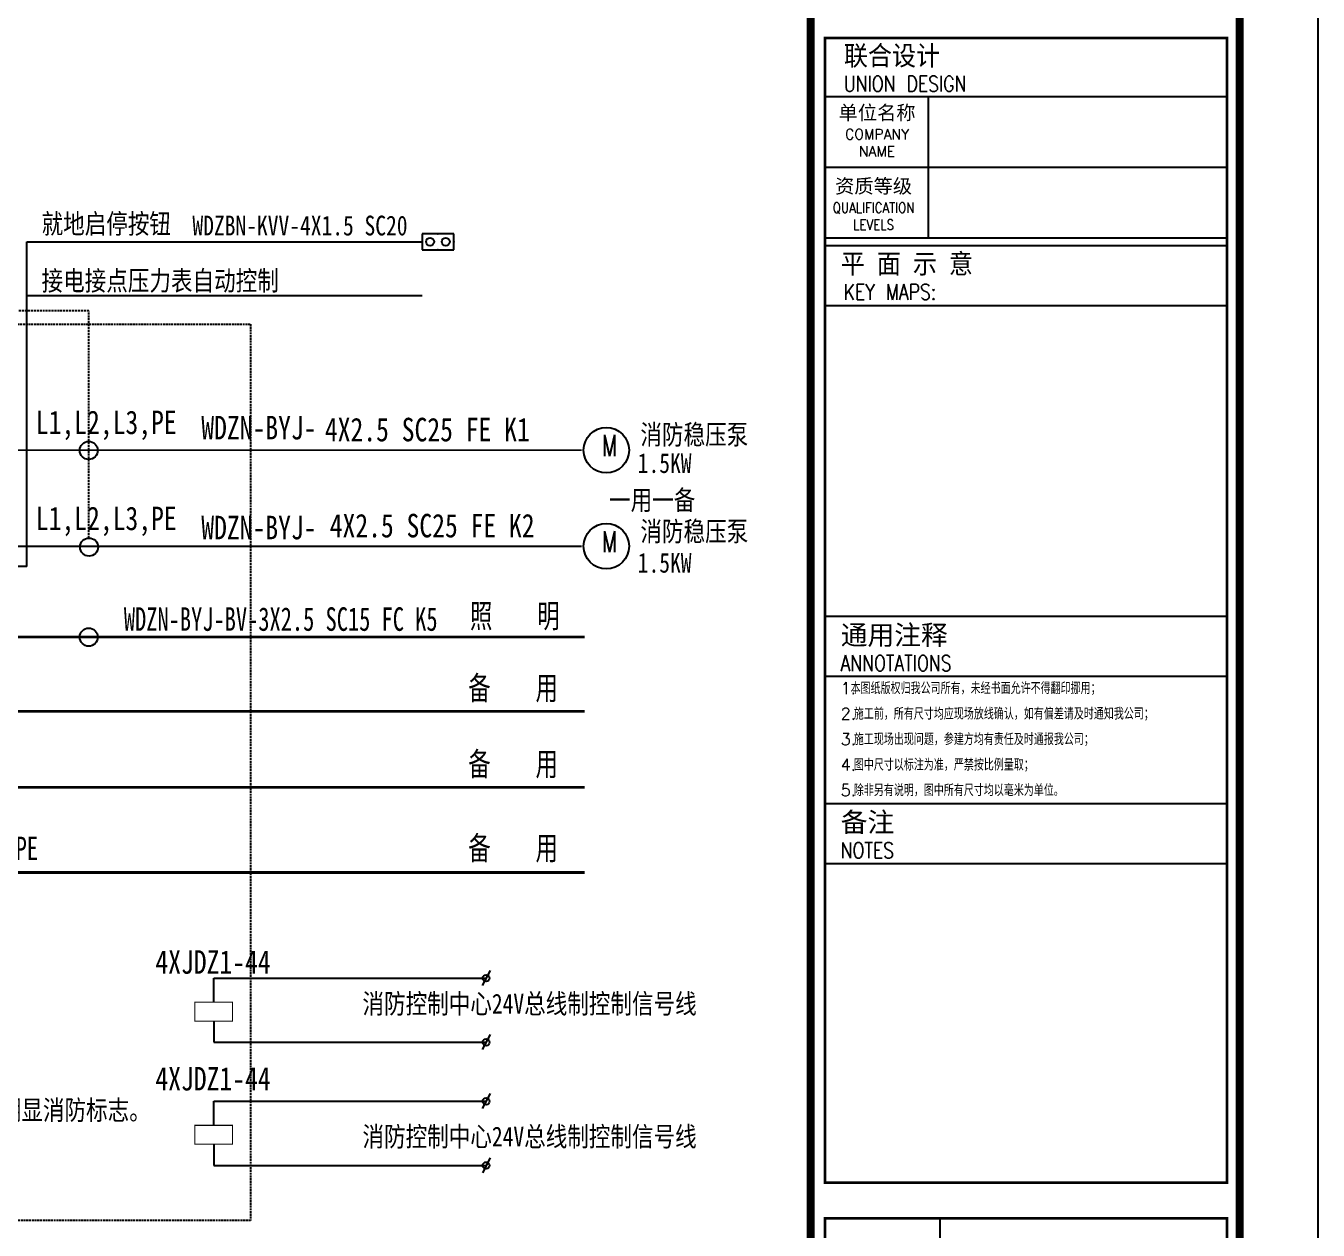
# Model space of a CAD drawing. Extents: x 815029915 to 815825525, y 579155098 to 579748855.
# Drawn here: x 815531301 to 815547777, y 579331727 to 579347076 of the extents above; entities that cross this region are included whole.
import ezdxf
from ezdxf.enums import TextEntityAlignment as Align

# ---------------------------------------------------------------- set-up
doc = ezdxf.new("R2010")
doc.units = 0
doc.header["$LTSCALE"] = 100
doc.header["$MEASUREMENT"] = 0
doc.linetypes.add('DASH', pattern=[0.35, 0.25, -0.1])
doc.linetypes.add('HIDDEN', pattern=[0.375, 0.25, -0.125])
for name, color, linetype in [('DOTLN', 2, 'Continuous'), ('E-CAPL-MK', 7, 'Continuous'), ('E-EQUIP-照明', 3, 'Continuous'), ('E-TEXT-PLAN', 7, 'Continuous'), ('E-TEXT-PLAN-DER', 7, 'Continuous'), ('EQUIP', 3, 'Continuous'), ('EQUIP-照明', 3, 'Continuous'), ('LGT1', 4, 'Continuous'), ('SHTLN', 4, 'Continuous'), ('SYST', 7, 'Continuous'), ('T-EQUP-FIRE', 7, 'Continuous'), ('TK', 7, 'Continuous'), ('wxf', 7, 'Continuous'), ('zm', 1, 'Continuous')]:
    doc.layers.add(name, color=color, linetype=linetype)
doc.styles.add('-黑体', font='', dxfattribs={"width": 0.8})
doc.styles.add('CCIAD-图框(标题项)', font='')
doc.styles.add('CCIAD-图框(版权说明)', font='txt.shx', dxfattribs={"width": 0.7, "bigfont": 'gbcbig.shx'})
doc.styles.add('IDQSTYLE', font='txt.shx', dxfattribs={"width": 0.7, "bigfont": 'hztxt.shx'})
doc.styles.get("Standard").update_dxf_attribs({"font": 'gbenor.shx', "bigfont": 'gbcbig.shx'})
doc.styles.add('基本字体', font='simplex.shx', dxfattribs={"height": 180, "bigfont": 'hztxt.shx'})
doc.styles.add('宋体', font='', dxfattribs={"width": 0.8})
doc.styles.get('-黑体').set_extended_font_data('SimHei')
doc.styles.get('CCIAD-图框(标题项)').set_extended_font_data('SimHei')
doc.styles.get('宋体').set_extended_font_data('SimSun')

# ---------------------------------------------------------------- blocks, each defined once
blk = doc.blocks.new('CCIAD-TK-A2-图签')
at = {"layer": 'TK'}
for p, q in [((582.39, 328.33), (531.12, 328.33)), ((544.29, 328.33), (544.29, 310.33)), ((582.39, 319.33), (531.12, 319.33)), ((582.39, 310.33), (531.12, 310.33)), ((582.39, 262.13), (531.12, 262.13)), ((531.32, 185.4), (582.39, 185.4)), ((545.77, 185.4), (545.77, 131.4))]:
    blk.add_line(p, q, dxfattribs=at)
at = {"layer": 'TK', "const_width": 1}
blk.add_lwpolyline([(529.29, 10.46), (529.29, 410)], dxfattribs=at)
at = {"layer": 'TK'}
for points in [[(529.29, 10.46), (584, 10.46), (584, 410)], [(531.12, 335.84), (582.39, 335.84)], [(531.12, 309.4), (582.39, 309.4)], [(531.12, 301.76), (582.39, 301.76)], [(531.12, 254.49), (582.39, 254.49)], [(531.12, 238.28), (582.39, 238.28)], [(531.12, 230.63), (582.39, 230.63)]]:
    blk.add_lwpolyline(points, dxfattribs=at)
at = {"layer": 'TK', "const_width": 0.347}
for points in [[(531.12, 335.84), (582.39, 335.84), (582.39, 189.94), (531.12, 189.94)], [(531.12, 185.4), (582.39, 185.4), (582.39, 13.25), (531.12, 13.25)]]:
    blk.add_lwpolyline(points, close=True, dxfattribs=at)
at = {"layer": 'TK'}
for s, height, style, width, p in [('联合设计', 2.5, 'CCIAD-图框(标题项)', 0.9, (533.53, 332.35)), ('UNION DESIGN', 2, 'CCIAD-图框(版权说明)', 0.8, (533.53, 329)), ('平 面 示 意', 2.5, 'CCIAD-图框(标题项)', 0.9, (533.13, 305.83)), ('KEY MAPS:', 2, 'CCIAD-图框(版权说明)', 0.8, (533.52, 302.48)), ('ANNOTATIONS', 2, 'CCIAD-图框(版权说明)', 0.8, (533.13, 255.16)), ('NOTES', 2, 'CCIAD-图框(版权说明)', 0.8, (533.13, 231.3))]:
    blk.add_text(s, height=height, dxfattribs=dict(at, style=style, width=width)).set_placement(p)
for s, height, style, p in [('通用注释', 2.5, 'CCIAD-图框(标题项)', (533.13, 258.5)), ('本图纸版权归我公司所有，未经书面允许不得翻印挪用；', 1.5, 'CCIAD-图框(版权说明)', (534.39, 252.22)), ('1.', 1.5, 'CCIAD-图框(版权说明)', (533.13, 252.22)), ('2.', 1.5, 'CCIAD-图框(版权说明)', (533.13, 248.97)), ('施工前，所有尺寸均应现场放线确认，如有偏差请及时通知我公司；', 1.5, 'CCIAD-图框(版权说明)', (534.8, 248.97)), ('3.', 1.5, 'CCIAD-图框(版权说明)', (533.13, 245.72)), ('施工现场出现问题，参建方均有责任及时通报我公司；', 1.5, 'CCIAD-图框(版权说明)', (534.8, 245.72)), ('4.', 1.5, 'CCIAD-图框(版权说明)', (533.13, 242.47)), ('图中尺寸以标注为准，严禁按比例量取；', 1.5, 'CCIAD-图框(版权说明)', (534.8, 242.47)), ('5.', 1.5, 'CCIAD-图框(版权说明)', (533.13, 239.22)), ('除非另有说明，图中所有尺寸均以毫米为单位。', 1.5, 'CCIAD-图框(版权说明)', (534.8, 239.22)), ('备注', 2.5, 'CCIAD-图框(标题项)', (533.13, 234.65))]:
    blk.add_text(s, height=height, dxfattribs=dict(at, style=style)).set_placement(p)
at = {"layer": 'TK', "char_height": 1.8, "width": 11.6, "attachment_point": 5, "style": '基本字体'}
for s, insert in [('{\\fSimHei|b0|i0|c134|p2;单位名称\\Fsimplex,hztxt|c134;\\H0.72222x;COMPANY NAME}', (537.76, 323.99)), ('{\\fSimHei|b0|i0|c134|p49;资质等级\\P\\Fsimplex,hztxt|c134;\\H0.7222x;\\W0.85;QUALIFICATION \\PLEVELS}', (537.32, 314.63))]:
    blk.add_mtext(s, dxfattribs=dict(at, insert=insert))
blk = doc.blocks.new('HC000426')
at = {"color": 0, "linetype": 'Continuous', "const_width": 0.3}
blk.add_lwpolyline([(5, 2.5), (-5, 2.5), (-5, -2.5), (5, -2.5)], close=True, dxfattribs=at)
at = {"layer": 'E-TEXT-PLAN-DER', "color": 0, "style": 'IDQSTYLE', "width": 0.7}
blk.add_attdef('PSFHATT', (7, -2.5), '', height=2.5, dxfattribs=at)
blk = doc.blocks.new('$equip$00001232')
for p, q in [((0.707, 0.714), (-0.707, 0.714)), ((-0.707, 0.707), (-0.707, -0.007)), ((0.707, 0), (0.707, 0.714)), ((-0.707, 0), (0.707, 0))]:
    blk.add_line(p, q)
for centre in [(-0.35, 0.357), (0.35, 0.357)]:
    blk.add_circle(centre, 0.179)
at = {"layer": 'E-EQUIP-照明'}
for p in [(0, 0.714), (-0.707, 0.35), (0, 0), (0.707, 0.357)]:
    blk.add_point(p, dxfattribs=at)
at = {"layer": 'E-EQUIP-照明', "flags": 9}
blk.add_attdef('A', (0, 0), '', height=0.00002, dxfattribs=at)
blk = doc.blocks.new('l')
at = {"layer": 'TK'}
blk.add_lwpolyline([(815463677, 579451444), (815463677, 579409444), (815547777, 579409444), (815547777, 579451444)], close=True, dxfattribs=at)

msp = doc.modelspace()

# ---------------------------------------------------------------- linework, layer by layer
at = {"color": 11}
for p, q in [((815533696.4, 579334631.7), (815533696.4, 579334938.8)), ((815533696.4, 579334938.8), (815537169.5, 579334938.8)), ((815537219.6, 579335037.2), (815537121, 579334846.7)), ((815533696.4, 579334391.7), (815533696.4, 579334121.1)), ((815533696.4, 579334121.1), (815537169.5, 579334121.1)), ((815537219.6, 579334219.4), (815537121, 579334029)), ((815537219.6, 579333467.8), (815537121, 579333277.4)), ((815533696.4, 579333062.4), (815533696.4, 579333369.5)), ((815533696.4, 579333369.5), (815537169.5, 579333369.5)), ((815533696.4, 579332822.4), (815533696.4, 579332551.7)), ((815537220.5, 579332650.1), (815537121.8, 579332459.6)), ((815533696.4, 579332551.7), (815537169.5, 579332551.7))]:
    msp.add_line(p, q, dxfattribs=at)
for centre in [(815538702.3, 579341667.8), (815538702.3, 579340443.6)]:
    msp.add_circle(centre, 289.7)
for centre in [(815537169.5, 579334938.8), (815537169.5, 579334121.1), (815537169.5, 579333369.5), (815537169.5, 579332551.7)]:
    msp.add_circle(centre, 43.5, dxfattribs=at)
at = {"layer": 'DOTLN', "linetype": 'DASH'}
for p, q in [((815520345.9, 579343274.6), (815534166.3, 579343274.6)), ((815534166.3, 579343274.6), (815534166.3, 579331849)), ((815534166.3, 579331849), (815520345.9, 579331849))]:
    msp.add_line(p, q, dxfattribs=at)
at = {"layer": 'E-CAPL-MK', "color": 1, "linetype": 'HIDDEN'}
for p, q in [((815532103.2, 579343443.4), (815523050.2, 579343443.4)), ((815532103.2, 579340548.5), (815532103.2, 579343443.4))]:
    msp.add_line(p, q, dxfattribs=at)
at = {"layer": 'LGT1', "color": 7}
msp.add_line((815531312.7, 579343639.1), (815536353.9, 579343639.1), dxfattribs=at)
at = {"layer": 'SHTLN'}
for p, q in [((815531312.7, 579344322.9), (815536352.5, 579344322.9)), ((815531312.7, 579340184.7), (815531312.7, 579344322.9)), ((815531312.7, 579340184.7), (815530962.5, 579340184.7))]:
    msp.add_line(p, q, dxfattribs=at)
at = {"layer": 'SYST', "color": 3, "const_width": 24.1}
for points in [[(815530971.5, 579341667.8), (815538387.7, 579341667.8)], [(815530971.5, 579340443.6), (815538387.7, 579340443.6)]]:
    msp.add_lwpolyline(points, dxfattribs=at)
at = {"layer": 'T-EQUP-FIRE', "color": 7, "linetype": 'Continuous', "const_width": 36}
for points in [[(815526946.5, 579339286), (815538426.9, 579339286)], [(815526946.5, 579338339.8), (815538426.9, 579338339.8)], [(815526946.5, 579337371.3), (815538426.9, 579337371.3)], [(815526946.5, 579336286.3), (815538426.9, 579336286.3)]]:
    msp.add_lwpolyline(points, dxfattribs=at)
at = {"layer": 'TK'}
msp.add_lwpolyline([(815463677.3, 579355337.2), (815463677.3, 579313337.2), (815547777.3, 579313337.2), (815547777.3, 579355337.2)], close=True, dxfattribs=at)
at = {"layer": 'TK', "const_width": 100}
msp.add_lwpolyline([(815466177.3, 579314382.9), (815466177.3, 579354337.2), (815546777.3, 579354337.2), (815546777.3, 579314382.9)], close=True, dxfattribs=at)
at = {"layer": 'wxf', "color": 7}
for centre in [(815532103.2, 579341664.8), (815532107.6, 579340433.1), (815532103.2, 579339285.1)]:
    msp.add_circle(centre, 115.4, dxfattribs=at)

# ---------------------------------------------------------------- block references
at = {"layer": 'E-TEXT-PLAN', "color": 11, "xscale": 48, "yscale": 48, "zscale": 48}
for p in [(815533696.4, 579334511.7), (815533696.4, 579332942.4)]:
    msp.add_blockref('HC000426', p, dxfattribs=at)
at = {"layer": 'EQUIP-照明', "xscale": 285.7142857148179, "yscale": 285.7142857148179, "zscale": 285.7142857148179}
msp.add_blockref('$equip$00001232', (815536554.5, 579344222.9), dxfattribs=at)
at = {"layer": 'TK', "xscale": 100, "yscale": 100, "zscale": 100}
msp.add_blockref('CCIAD-TK-A2-图签', (815488377.3, 579313337.2), dxfattribs=at)
at = {"layer": 'zm', "color": 1}
msp.add_blockref('l', (0, -96107.3), dxfattribs=at)

# ---------------------------------------------------------------- texts
at = {"layer": 'EQUIP', "ltscale": 500, "style": 'IDQSTYLE', "width": 0.7}
for p in [(815538645.2, 579341591.7), (815538645.2, 579340367.6)]:
    msp.add_text('M', height=270, dxfattribs=at).set_placement(p)
at = {"layer": 'LGT1', "color": 7, "style": '宋体', "width": 0.8}
for s, p in [('就地启停按钮', (815531501.7, 579344427.5)), ('WDZBN-KVV-4X1.5 SC20', (815533424.9, 579344404.8)), ('接电接点压力表自动控制', (815531501.7, 579343702.8)), ('消防稳压泵', (815539136.2, 579341740.5)), ('1.5KW', (815539102.5, 579341377.4)), ('一用一备', (815538737, 579340906.4)), ('消防稳压泵', (815539136.2, 579340507)), ('1.5KW', (815539102.5, 579340106.9)), ('消防控制中心24V总线制控制信号线', (815535592.9, 579334487.6)), ('过载作用于报警而不切断电路,壳体设明显消防标志。', (815526432.3, 579333131.4)), ('消防控制中心24V总线制控制信号线', (815535592.9, 579332794.1))]:
    msp.add_text(s, height=252, dxfattribs=at).set_placement(p)
at = {"layer": 'zm', "color": 1, "style": '-黑体', "width": 0.8}
for p in [(815532326.3, 579341984.2), (815532326.3, 579340760.1)]:
    msp.add_text('L1,L2,L3,PE', height=300, dxfattribs=at).set_placement(p, align=Align.MIDDLE)
for s, p in [('WDZN-BYJ-', (815533538, 579341804.9, -5940)), ('4X2.5 SC25 FE K1', (815535113.6, 579341780.5, -18835.2)), ('WDZN-BYJ-', (815533538, 579340531.6, -5940)), ('4X2.5 SC25 FE K2', (815535175.4, 579340556.4, -18835.2)), ('4XJDZ1-44', (815532952.7, 579334995)), ('4XJDZ1-44', (815532952.7, 579333507))]:
    msp.add_text(s, height=300, dxfattribs=at).set_placement(p)
at = {"layer": 'zm', "color": 4, "style": '-黑体', "width": 0.7}
for s, p in [('WDZN-BYJ-BV-3X2.5 SC15 FC K5', (815532550.6, 579339365.4)), ('照    明', (815536962.4, 579339405.1, 2970)), ('备    用', (815536941.3, 579338487.3, 2970)), ('备    用', (815536941.3, 579337518.8, 2970)), ('L123,N,PE', (815530171.7, 579336442.9)), ('备    用', (815536941.3, 579336446.4, 2970))]:
    msp.add_text(s, height=300, dxfattribs=at).set_placement(p)

doc.saveas('drawing.dxf')
